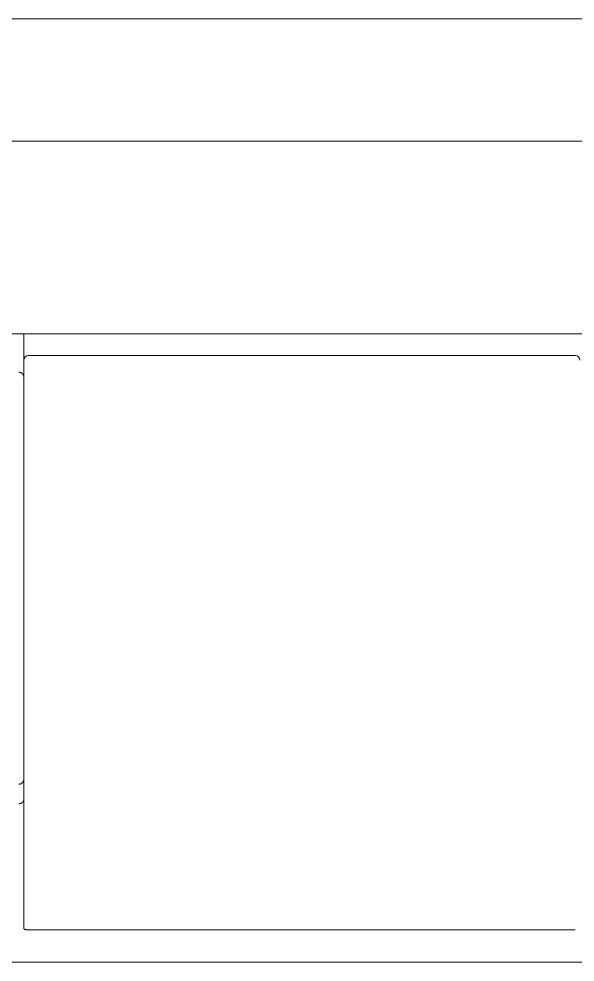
# Model space of a CAD drawing. Header units: millimetres. Extents: x 0 to 420, y 0 to 297.
# Drawn here: x 113.22 to 136.22, y 120.72 to 159.74 of the extents above; entities that cross this region are included whole.
import ezdxf

# ---------------------------------------------------------------- set-up
doc = ezdxf.new("R2010")
doc.units = ezdxf.units.MM
doc.layers.add('eProC - L2', color=41, linetype='Continuous', lineweight=20)

msp = doc.modelspace()

# ---------------------------------------------------------------- linework, layer by layer
at = {"layer": 'eProC - L2', "linetype": 'Continuous'}
for p, q in [((140.324, 159.741), (103.024, 159.741)), ((140.324, 154.675), (103.024, 154.675)), ((103.024, 146.715), (140.324, 146.715)), ((113.424, 122.111), (113.424, 146.715)), ((136.224, 145.815), (113.624, 145.815)), ((136.224, 122.049), (113.624, 122.049)), ((86.324, 120.715), (175.524, 120.715))]:
    msp.add_line(p, q, dxfattribs=at)
for points in [[(113.224, 145.121), (113.229, 145.121), (113.234, 145.121), (113.239, 145.121), (113.244, 145.12), (113.248, 145.12), (113.253, 145.119), (113.258, 145.118), (113.263, 145.117), (113.268, 145.116), (113.273, 145.115), (113.277, 145.114), (113.282, 145.113), (113.287, 145.111), (113.292, 145.11), (113.296, 145.108), (113.301, 145.106), (113.305, 145.104), (113.31, 145.102), (113.314, 145.1), (113.319, 145.098), (113.323, 145.095), (113.328, 145.093), (113.332, 145.09), (113.336, 145.087), (113.34, 145.085), (113.344, 145.082), (113.348, 145.079), (113.352, 145.076), (113.356, 145.072), (113.359, 145.069), (113.363, 145.066), (113.367, 145.062), (113.37, 145.059), (113.373, 145.055), (113.376, 145.052), (113.38, 145.048), (113.383, 145.044), (113.386, 145.04), (113.388, 145.036), (113.391, 145.032), (113.394, 145.028), (113.396, 145.024), (113.399, 145.02), (113.401, 145.016), (113.403, 145.011), (113.405, 145.007), (113.407, 145.003), (113.409, 144.998), (113.411, 144.994), (113.413, 144.989), (113.414, 144.985), (113.416, 144.98), (113.417, 144.976), (113.418, 144.971), (113.419, 144.967), (113.42, 144.962), (113.421, 144.957), (113.422, 144.953), (113.422, 144.948), (113.423, 144.943), (113.423, 144.938), (113.424, 144.934), (113.424, 144.929), (113.424, 144.924)], [(113.224, 128.08), (113.229, 128.08), (113.234, 128.08), (113.238, 128.08), (113.243, 128.081), (113.248, 128.081), (113.253, 128.082), (113.258, 128.083), (113.263, 128.083), (113.268, 128.085), (113.273, 128.086), (113.278, 128.087), (113.283, 128.088), (113.288, 128.09), (113.293, 128.092), (113.298, 128.093), (113.302, 128.095), (113.307, 128.097), (113.312, 128.099), (113.316, 128.102), (113.321, 128.104), (113.325, 128.106), (113.329, 128.109), (113.333, 128.111), (113.337, 128.114), (113.341, 128.117), (113.345, 128.119), (113.349, 128.122), (113.353, 128.125), (113.357, 128.128), (113.36, 128.132), (113.364, 128.135), (113.367, 128.138), (113.37, 128.142), (113.374, 128.145), (113.377, 128.149), (113.38, 128.152), (113.383, 128.156), (113.386, 128.16), (113.389, 128.163), (113.391, 128.167), (113.394, 128.171), (113.396, 128.175), (113.399, 128.179), (113.401, 128.183), (113.403, 128.187), (113.405, 128.191), (113.407, 128.196), (113.409, 128.2), (113.411, 128.204), (113.412, 128.209), (113.414, 128.213), (113.415, 128.218), (113.417, 128.222), (113.418, 128.227), (113.419, 128.231), (113.42, 128.236), (113.421, 128.24), (113.422, 128.245), (113.422, 128.25), (113.423, 128.254), (113.423, 128.259), (113.424, 128.264), (113.424, 128.268), (113.424, 128.273)], [(113.224, 127.27), (113.229, 127.27), (113.234, 127.271), (113.24, 127.271), (113.245, 127.271), (113.25, 127.272), (113.255, 127.272), (113.26, 127.273), (113.266, 127.274), (113.271, 127.275), (113.276, 127.276), (113.281, 127.277), (113.286, 127.278), (113.291, 127.28), (113.296, 127.281), (113.301, 127.283), (113.305, 127.284), (113.31, 127.286), (113.314, 127.288), (113.319, 127.289), (113.323, 127.291), (113.328, 127.293), (113.332, 127.296), (113.336, 127.298), (113.34, 127.3), (113.345, 127.303), (113.349, 127.305), (113.353, 127.308), (113.357, 127.311), (113.361, 127.313), (113.364, 127.316), (113.367, 127.319), (113.371, 127.321), (113.374, 127.324), (113.377, 127.327), (113.38, 127.33), (113.383, 127.333), (113.386, 127.336), (113.389, 127.339), (113.391, 127.343), (113.394, 127.346), (113.397, 127.349), (113.399, 127.353), (113.401, 127.356), (113.404, 127.36), (113.406, 127.364), (113.408, 127.367), (113.41, 127.371), (113.411, 127.374), (113.413, 127.378), (113.414, 127.381), (113.416, 127.385), (113.417, 127.388), (113.418, 127.392), (113.419, 127.396), (113.42, 127.399), (113.421, 127.403), (113.422, 127.407), (113.422, 127.411), (113.423, 127.415), (113.423, 127.418), (113.424, 127.422), (113.424, 127.426), (113.424, 127.43)], [(113.624, 122.049), (113.616, 122.049), (113.609, 122.049), (113.601, 122.05), (113.593, 122.05), (113.586, 122.05), (113.578, 122.051), (113.57, 122.051), (113.563, 122.052), (113.556, 122.053), (113.55, 122.053), (113.544, 122.054), (113.538, 122.055), (113.532, 122.056), (113.526, 122.057), (113.519, 122.058), (113.513, 122.059), (113.507, 122.061), (113.502, 122.062), (113.497, 122.063), (113.492, 122.064), (113.487, 122.066), (113.482, 122.067), (113.477, 122.069), (113.472, 122.071), (113.467, 122.072), (113.463, 122.074), (113.46, 122.075), (113.457, 122.076), (113.455, 122.077), (113.452, 122.079), (113.45, 122.08), (113.447, 122.081), (113.445, 122.083), (113.443, 122.084), (113.44, 122.086), (113.438, 122.088), (113.436, 122.089), (113.434, 122.091), (113.433, 122.093), (113.432, 122.094), (113.431, 122.095), (113.43, 122.096), (113.429, 122.098), (113.428, 122.099), (113.427, 122.1), (113.426, 122.102), (113.425, 122.103), (113.425, 122.105), (113.424, 122.106), (113.424, 122.108), (113.424, 122.109), (113.424, 122.111)]]:
    msp.add_lwpolyline(points, dxfattribs=at)
for centre, start, end in [((113.624, 145.615), 90, 180), ((136.224, 145.615), 0, 90)]:
    msp.add_arc(centre, 0.2, start, end, dxfattribs=at)

doc.saveas('drawing.dxf')
